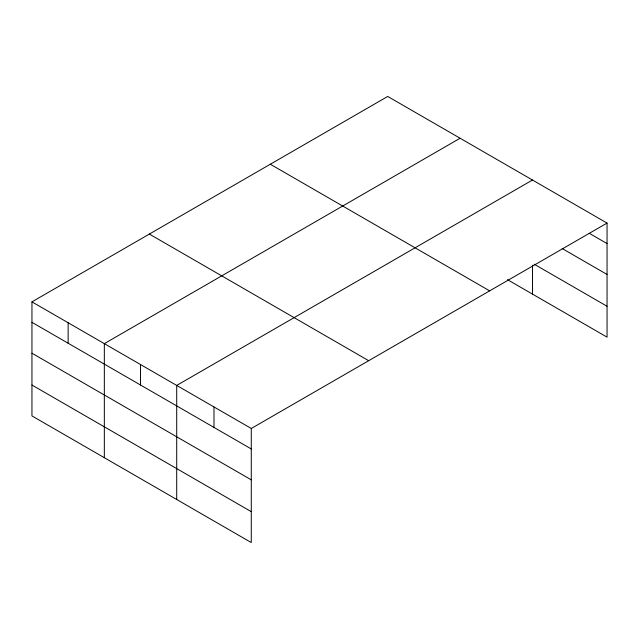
<?xml version="1.0" encoding="UTF-8"?>
<svg xmlns="http://www.w3.org/2000/svg" width="639" height="639" viewBox="0 0 639 639"><rect width="100%" height="100%" fill="white"/><g stroke="black" fill="none" stroke-linecap="round" stroke-linejoin="round"><path stroke-width="0.96" d="M31.95 301.856L251.279 428.481L251.279 542.551L31.95 415.917L31.95 301.856L387.721 96.449L607.05 223.083L607.05 337.144L507.486 279.666M460.096 138.24L104.333 343.638L104.333 457.708M532.479 180.03L176.707 385.429L176.707 499.49M251.279 428.481L607.05 223.083M589.254 233.291L607.05 243.563M562.136 248.515L607.05 274.443M534.172 264.187L607.05 306.265M270.313 164.239L489.65 290.865M149.35 234.074L368.687 360.7M31.95 322.336L251.279 448.961M31.95 353.215L251.279 479.849M31.95 385.037L251.279 511.663M532.479 265.201L532.479 294.092M213.993 406.955L213.993 427.435M140.516 364.534L140.516 385.013M68.141 322.751L68.141 343.231"/></g></svg>
